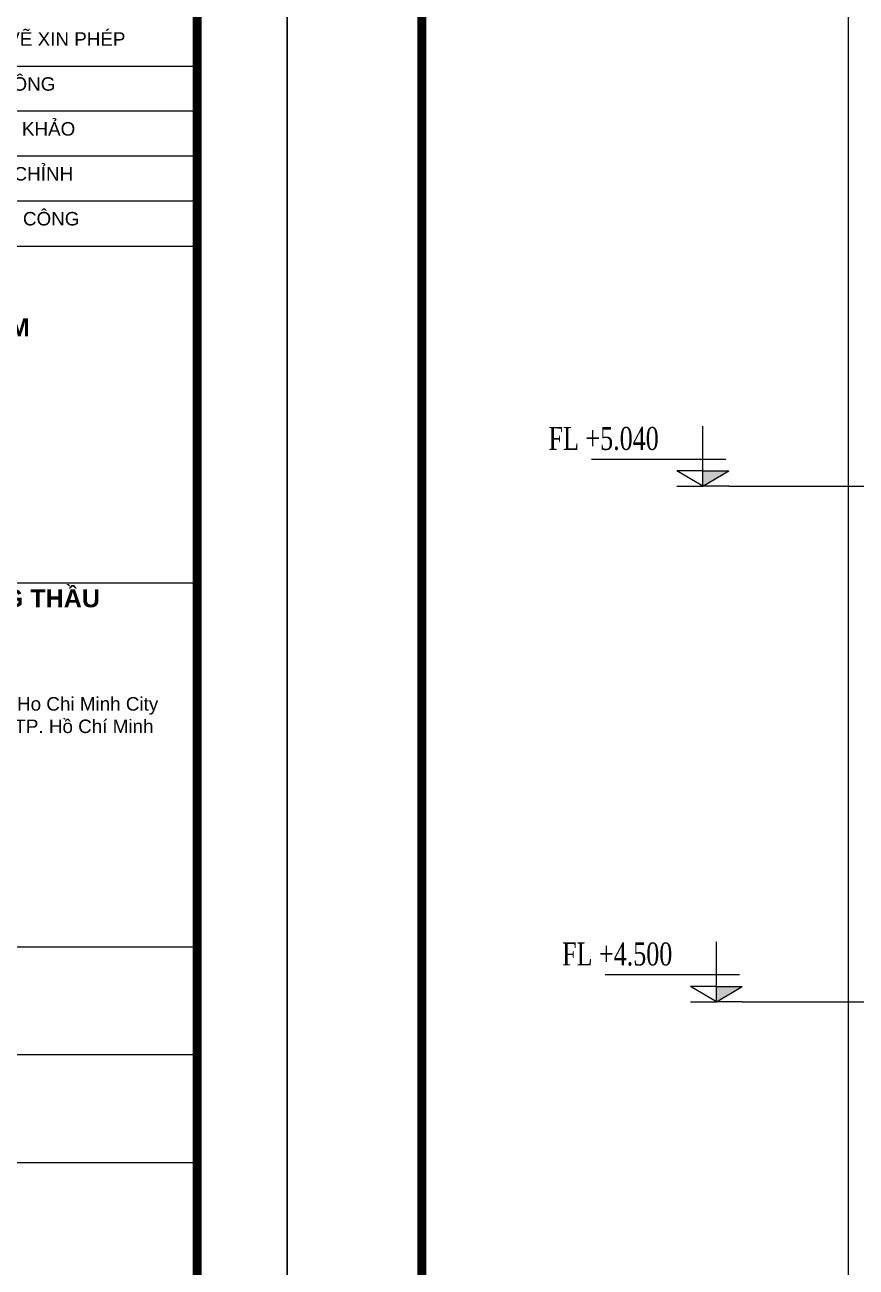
# Model space of a CAD drawing. Header units: inches. Extents: x 340055 to 349452, y -34649 to -30845.
# Drawn here: x 347588.6 to 347695.9, y -32634.5 to -32474.2 of the extents above; entities that cross this region are included whole.
import ezdxf

# ---------------------------------------------------------------- set-up
doc = ezdxf.new("R2010")
doc.units = ezdxf.units.IN
doc.header["$MEASUREMENT"] = 0
doc.linetypes.add('CENTER2', pattern=[28.574999999999996, 19.05, -3.174999999999999, 3.174999999999999, -3.174999999999999])
for name, color, linetype in [('2', 2, 'Continuous'), ('250', 250, 'Continuous'), ('3', 3, 'Continuous'), ('NET IN', 3, 'Continuous')]:
    doc.layers.add(name, color=color, linetype=linetype)
for name, color, linetype, lineweight in [('TL-TIILE BLOCK A2$0$TL-TITLE BLOCK - TEXT @ 1', 7, 'Continuous', 25), ('TL-TIILE BLOCK A2$0$TL-TITLE BLOCK 1', 7, 'Continuous', 50), ('TL-TIILE BLOCK A2$0$TL-TITLE BLOCK 2', 7, 'Continuous', 25)]:
    doc.layers.add(name, color=color, linetype=linetype, lineweight=lineweight)
doc.styles.add('TL-TIILE BLOCK A2$0$MEP-TEXT T.BLOCK 1', font='arial.ttf', dxfattribs={"height": 1.5})
doc.styles.add('TL-TIILE BLOCK A2$0$MEP-TEXT T.BLOCK 2', font='arial.ttf')
doc.styles.add('vntimeh.shx', font='vntimeh.shx', dxfattribs={"width": 0.8, "bigfont": 'bigfont.shx'})

# ---------------------------------------------------------------- blocks, each defined once
blk = doc.blocks.new('cos')
at = {"color": 8}
for p, q in [((0, -3.638e-12), (0, 7.823783655652018)), ((-3, 3.488615369999024), (14.51668894264718, 3.488615369999024)), ((0, 1.988615369999024), (-3.387532140011899, 1.988615369999024)), ((0, -3.638e-12), (-3.387532140011899, 1.988615369999024)), ((0, 1.988615369999024), (3.387532140011899, 1.988615369999024)), ((0, -3.638e-12), (3.387532140011899, 1.988615369999024))]:
    blk.add_line(p, q, dxfattribs=at)
at = {"color": 4}
for p in [(-3.387532140011899, -3.638e-12), (3.387532140011899, -3.638e-12)]:
    blk.add_line(p, (0, 0), dxfattribs=at)
at = {"color": 8}
blk.add_solid([(0, -3.638e-12), (-3.387532140011899, 1.988615369999024), (0, 1.988615369999024)], dxfattribs=at)
at = {"layer": '3', "color": 3, "style": 'vntimeh.shx', "width": 0.75}
blk.add_attdef('DSD', (1.319797220785403, 4.728717404534109), '', height=3, dxfattribs=at)
blk = doc.blocks.new('kt kien truc 1')
at = {"layer": 'Defpoints', "color": 8}
blk.add_lwpolyline([(0, 0), (594, 0), (594, 420), (0, 420)], close=True, dxfattribs=at)
at = {"layer": 'TL-TIILE BLOCK A2$0$TL-TITLE BLOCK 1', "const_width": 1}
blk.add_lwpolyline([(20, 10), (579, 10), (584, 15), (584, 405), (579, 410), (20, 410), (15, 405), (15, 15)], close=True, dxfattribs=at)
at = {"layer": 'TL-TIILE BLOCK A2$0$TL-TITLE BLOCK 2'}
for p, q in [((584, 257), (509, 257)), ((584, 252), (509, 252)), ((584, 247), (509, 247)), ((584, 242), (509, 242)), ((509, 237), (584, 237)), ((509, 199.5), (584, 199.5)), ((509, 159), (584, 159)), ((509, 147), (584, 147)), ((509, 135), (584, 135))]:
    blk.add_line(p, q, dxfattribs=at)
at = {"layer": 'TL-TIILE BLOCK A2$0$TL-TITLE BLOCK - TEXT @ 1', "attachment_point": 1}
for s, width, heights, insert, char_height, style in [('BẢN VẼ XIN PHÉP', 44.99455841291456, [0], (557.9686990590562, 260.7947269506867), 1.5, 'TL-TIILE BLOCK A2$0$MEP-TEXT T.BLOCK 1'), ('THI CÔNG', 44.99455841291456, [0], (557.9686990590562, 255.7947269506867), 1.5, 'TL-TIILE BLOCK A2$0$MEP-TEXT T.BLOCK 1'), ('THAM KHẢO', 44.99455841291456, [0], (557.9686990590562, 250.7947269506867), 1.5, 'TL-TIILE BLOCK A2$0$MEP-TEXT T.BLOCK 1'), ('HIỆU CHỈNH', 44.99455841291456, [1.552182810368349], (557.9686990590562, 245.7947269506867), 1.5, 'TL-TIILE BLOCK A2$0$MEP-TEXT T.BLOCK 1'), ('HOÀN CÔNG', 44.99455841291456, [0], (557.9686990590562, 240.7947269506867), 1.5, 'TL-TIILE BLOCK A2$0$MEP-TEXT T.BLOCK 1'), ('\\pi5.64586;{\\fArial|b1|i0|c0|p34;AKZO NOBEL VIETNAM CO., LTD\\PCÔNG TY TNHH AKZO NOBEL VIỆT NAM}', 66.54820784047115, [0], (505.0884846016852, 232.2947269506867), 2, 'TL-TIILE BLOCK A2$0$MEP-TEXT T.BLOCK 2'), ('{\\fArial|b1|i0|c0|p34;DESIGN & BUILD CONTRACTOR | TỔNG THẦU}', 66.54820784047115, [0], (510.7830321226938, 198.7947269506867), 2, 'TL-TIILE BLOCK A2$0$MEP-TEXT T.BLOCK 2'), ('ADD:^I37 Ton Duc Thang Str, Ben Nghe Ward, Dictrict 1, Ho Chi Minh City ', 70.45687128427289, [0], (510.7830321226938, 186.7947269506867), 1.5, 'TL-TIILE BLOCK A2$0$MEP-TEXT T.BLOCK 1'), ('Địa chỉ: 37 Tôn Đức Thắng, phường Bến Nghé, Quận 1, TP. Hồ Chí Minh', 70.52201450814073, [0], (510.7830321226938, 184.2947269506867), 1.5, 'TL-TIILE BLOCK A2$0$MEP-TEXT T.BLOCK 1')]:
    blk.add_mtext_dynamic_manual_height_columns(s, width=width, gutter_width=15, heights=heights, dxfattribs=dict(at, insert=insert, char_height=char_height, style=style))

msp = doc.modelspace()

# ---------------------------------------------------------------- linework, layer by layer
at = {"color": 8, "linetype": 'CENTER2'}
for p, q in [((347679.4601571385, -32533.6918792547), (347696.8973367139, -32533.6918792547)), ((347681.2100813603, -32600.23314683923), (347698.6472609357, -32600.23314683923))]:
    msp.add_line(p, q, dxfattribs=at)
at = {"color": 8}
for points in [[(347639.8632851115, -32368.74548168194), (348209.2012144536, -32368.74548168194), (348209.2012144536, -32720.32533779884), (347639.8632851115, -32720.32533779884)], [(348209.2012144536, -32368.74548168194), (347639.8632851115, -32368.74548168194), (347639.8632851115, -32720.32533779884), (348209.2012144536, -32720.32533779884)]]:
    msp.add_lwpolyline(points, close=True, dxfattribs=at)
at = {"layer": '2'}
msp.add_line((347694.8973367137, -32720.32533779884), (347694.8973367137, -32368.74548168194), dxfattribs=at)
at = {"layer": 'NET IN'}
for points in [[(346933.689963382, -32290.91936402173), (347622.4698301618, -32290.91936402173), (347622.4698301618, -32777.5199178699), (346933.689963382, -32777.5199178699)], [(347622.4698301618, -32290.91936402173), (348311.2496969416, -32290.91936402173), (348311.2496969416, -32777.5199178699), (347622.4698301618, -32777.5199178699)]]:
    msp.add_lwpolyline(points, close=True, dxfattribs=at)

# ---------------------------------------------------------------- block references
at = {"layer": '250'}
ref = msp.add_blockref('cos', (347676.1106685724, -32533.6918792547), dxfattribs=dict(at, xscale=-0.98876953125, yscale=0.98876953125, zscale=0.98876953125))
ref.add_attrib('DSD', ' FL +5.040', (347655.3670309556, -32529.01626756317), dxfattribs={"layer": '3', "color": 3, "height": 2.96630859375, "style": 'vntimeh.shx', "width": 0.75})
ref = msp.add_blockref('cos', (347677.8605927941, -32600.23314683923), dxfattribs=dict(at, xscale=-0.98876953125, yscale=0.98876953125, zscale=0.98876953125))
ref.add_attrib('DSD', ' FL +4.500', (347657.1169551774, -32595.55753514769), dxfattribs={"layer": '3', "color": 3, "height": 2.96630859375, "style": 'vntimeh.shx', "width": 0.75})
at = {"layer": '3', "xscale": 1.159562065285868, "yscale": 1.159562065285868, "zscale": 1.159562065285868}
for p in [(346933.6899873526, -32777.5199178699), (347622.4698541324, -32777.51991786989)]:
    msp.add_blockref('kt kien truc 1', p, dxfattribs=at)

doc.saveas('drawing.dxf')
